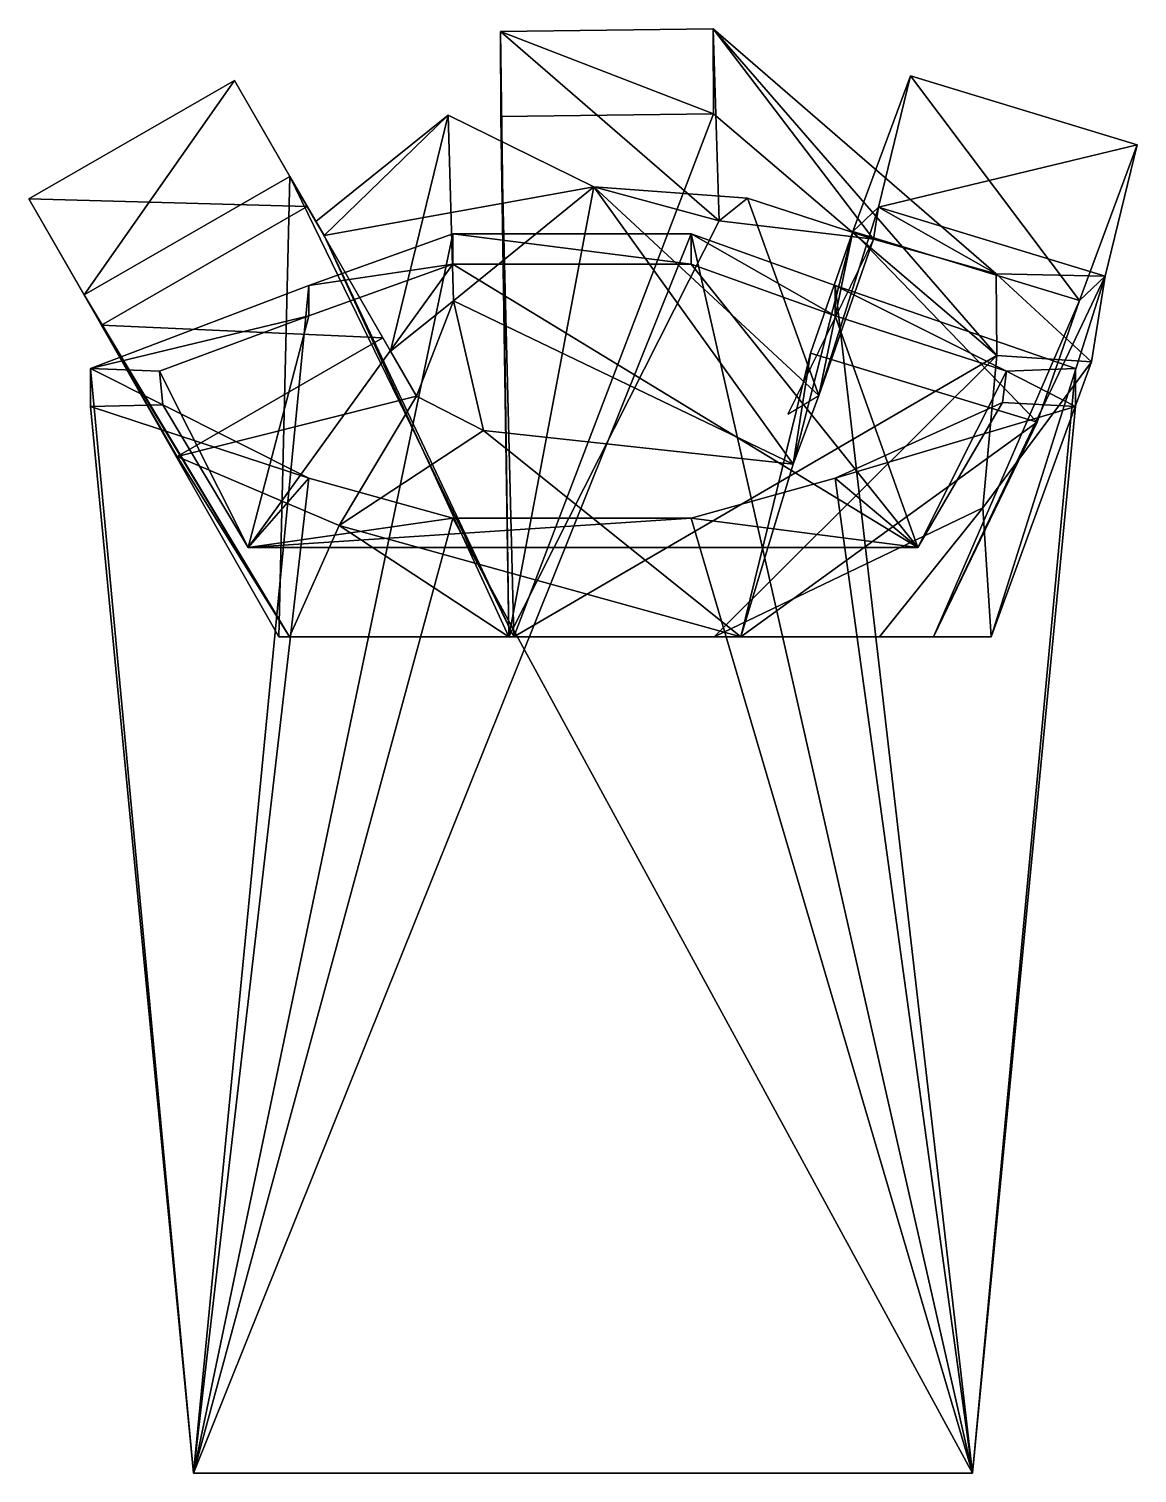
# Model space of a CAD drawing. Extents: x -57 to 57, y 0 to 149.
import ezdxf

# ---------------------------------------------------------------- set-up
doc = ezdxf.new("R2010")
doc.units = 0
doc.layers.add('bag', color=250, linetype='CONTINUOUS')
doc.layers.add('nugget', color=250, linetype='CONTINUOUS')

msp = doc.modelspace()

# ---------------------------------------------------------------- meshes
at = {"layer": 'bag'}
mesh = msp.add_polyface(dxfattribs=at)
corners = [(-40.139385, 0, 24.932432), (-50.764918, 109.932142, 36.850159), (40.139385, 0, 24.932432), (50.764918, 109.932142, 36.850159), (40.139385, 0, -24.932432), (50.764918, 113.835413, -34.835104), (-40.139385, 0, -24.932432), (-50.764918, 113.835413, -34.835104), (-43.315017, 110.100996, 28.938585), (43.252277, 110.357015, 28.938585), (43.660918, 113.561658, -28.512413), (-43.660918, 113.561658, -28.512413), (-34.522313, 95.408602, 22.747776), (34.522313, 95.408602, 22.747776), (34.522313, 95.408602, -22.747776), (-34.522313, 95.408602, -22.747776), (25.993902, 102.545887, 28.287839), (11.15985, 98.439214, 35.597655), (-28.243099, 119.292241, -28.938585), (11.15985, 127.715923, -36.042585), (11.15985, 98.439214, 27.963682), (11.15985, 124.593021, -29.343953), (-28.243099, 122.415144, -35.581464), (25.993902, 122.415144, -35.581464), (-28.243099, 102.545887, 36.049416), (-13.409047, 98.439214, 35.597655), (-28.243099, 102.545887, 28.287839), (-13.409047, 127.715923, -36.042585), (-13.409047, 98.439214, 27.963682), (-13.409047, 124.593021, -29.343953), (25.993902, 102.545887, 36.049416), (25.993902, 119.292241, -28.938585)]
mesh.append_faces([[corners[k] for k in face] for face in [(30, 3, 2), (2, 3, 5), (19, 27, 6), (6, 7, 1), (18, 29, 15), (22, 7, 6), (16, 9, 3), (3, 9, 10), (18, 11, 7), (7, 11, 8), (13, 9, 16), (9, 13, 14), (15, 11, 18), (11, 15, 12), (12, 15, 14), (24, 25, 0), (0, 1, 24), (4, 5, 23), (25, 24, 26), (19, 23, 31), (28, 26, 12), (21, 31, 14), (26, 8, 12), (4, 6, 0), (27, 22, 6), (27, 19, 21), (29, 21, 14), (25, 17, 2), (28, 20, 17), (12, 13, 20), (22, 27, 29), (24, 1, 8), (2, 17, 30), (30, 17, 20), (16, 20, 13), (23, 19, 4), (23, 5, 10), (31, 10, 14), (2, 5, 4), (19, 6, 4), (6, 1, 0), (16, 3, 30), (3, 10, 5), (18, 7, 22), (7, 8, 1), (9, 14, 10), (11, 12, 8), (12, 14, 13), (25, 26, 28), (19, 31, 21), (4, 0, 2), (27, 21, 29), (29, 14, 15), (25, 2, 0), (28, 17, 25), (12, 20, 28), (22, 29, 18), (24, 8, 26), (30, 20, 16), (23, 10, 31)]])
at = {"layer": 'nugget'}
mesh = msp.add_polyface(dxfattribs=at)
corners = [(-25.142083, 97.684862, 20.881939), (-8.500353, 148.598418, -14.999704), (42.637144, 115.202892, -28.311741), (13.522057, 86.196965, -18.30487), (21.655555, 103.995851, 11.414788), (-8.464453, 139.834463, -37.842356), (13.461292, 140.089487, -37.905741), (-7.655583, 86.196965, -0.932), (13.425392, 148.853441, -15.063089), (41.21809, 99.505394, -22.291371), (30.564803, 86.196965, -13.978343), (-7.115601, 86.196965, -20.011317), (-26.690982, 127.541834, 0.570349), (-20.616749, 116.997439, 34.77854), (-28.413553, 130.532084, 20.961064), (-31.334712, 86.196965, -19.289844), (-30.25796, 86.196965, 20.360304), (-41.81691, 104.784818, 34.77854), (-13.884535, 139.963151, 17.437217), (-35.910479, 143.546166, 2.33751), (-30.212815, 133.655463, -14.483765), (16.949151, 131.399221, -4.253358), (-10.26236, 107.452201, 37.801682), (-49.613714, 118.319463, 20.961064), (-57.11064, 131.333545, 2.33751), (-51.412976, 121.442842, -14.483765), (30.546155, 86.196965, -0.760183), (1.120869, 132.580051, 9.219834), (14.038009, 129.060995, -7.468432), (-17.168264, 111.011136, 28.146345), (42.569737, 123.61831, -5.335417), (21.113843, 109.146315, 0.183279), (-27.531899, 129.001601, 2.36502), (29.939112, 127.194961, -6.727508), (53.824299, 123.35992, 1.81699), (42.078765, 86.196965, -9.686095), (23.457656, 115.424644, 36.333684), (30.467023, 130.470563, 0.244933), (46.814932, 108.314001, 37.905741), (51.159442, 120.868733, 30.142852), (57.11064, 136.892144, 14.197481), (52.400903, 114.527983, -16.982654), (36.006964, 86.196965, 2.303468), (36.127307, 86.196965, 22.054882), (27.802166, 127.979376, 28.570795), (33.753365, 144.002787, 12.625424), (-13.346912, 120.834509, 30.862095), (24.316883, 111.067993, 3.861692), (16.263262, 86.196965, 23.194659), (-19.828266, 115.628692, 23.704066)]
mesh.append_faces([[corners[k] for k in face] for face in [(22, 4, 48), (38, 43, 48), (26, 7, 42), (9, 10, 26), (10, 3, 7), (27, 46, 18), (46, 27, 4), (3, 11, 7), (37, 45, 44), (49, 32, 18), (4, 44, 36), (48, 43, 42), (21, 28, 33), (33, 31, 47), (7, 11, 5), (1, 5, 6), (8, 6, 2), (1, 8, 28), (8, 30, 33), (28, 8, 33), (33, 47, 21), (28, 21, 27), (35, 34, 41), (12, 7, 27), (12, 18, 32), (9, 2, 3), (6, 5, 11), (2, 6, 11), (35, 42, 43), (39, 40, 34), (29, 49, 46), (16, 17, 0), (25, 23, 16), (47, 37, 44), (23, 17, 16), (27, 21, 47), (13, 14, 49), (34, 35, 43), (7, 11, 15), (14, 19, 32), (7, 15, 16), (17, 13, 29), (32, 19, 20), (12, 20, 11), (13, 17, 23), (14, 23, 24), (19, 24, 25), (20, 25, 15), (43, 38, 39), (25, 24, 23), (29, 22, 0), (29, 13, 49), (30, 34, 37), (9, 35, 41), (26, 42, 35), (48, 7, 0), (38, 36, 44), (39, 44, 45), (40, 45, 37), (30, 2, 41), (37, 47, 33), (38, 48, 36), (10, 7, 26), (46, 4, 22), (49, 18, 46), (4, 36, 48), (48, 42, 7), (7, 5, 1), (1, 6, 8), (8, 2, 30), (1, 28, 7), (28, 27, 7), (12, 27, 18), (9, 3, 10), (2, 11, 3), (29, 46, 22), (25, 16, 15), (47, 44, 4), (27, 47, 4), (34, 43, 39), (14, 32, 49), (7, 16, 0), (17, 29, 0), (32, 20, 12), (12, 11, 7), (13, 23, 14), (14, 24, 19), (19, 25, 20), (20, 15, 11), (30, 37, 33), (9, 41, 2), (26, 35, 9), (48, 0, 22), (38, 44, 39), (39, 45, 40), (40, 37, 34), (30, 41, 34)]])

doc.saveas('drawing.dxf')
